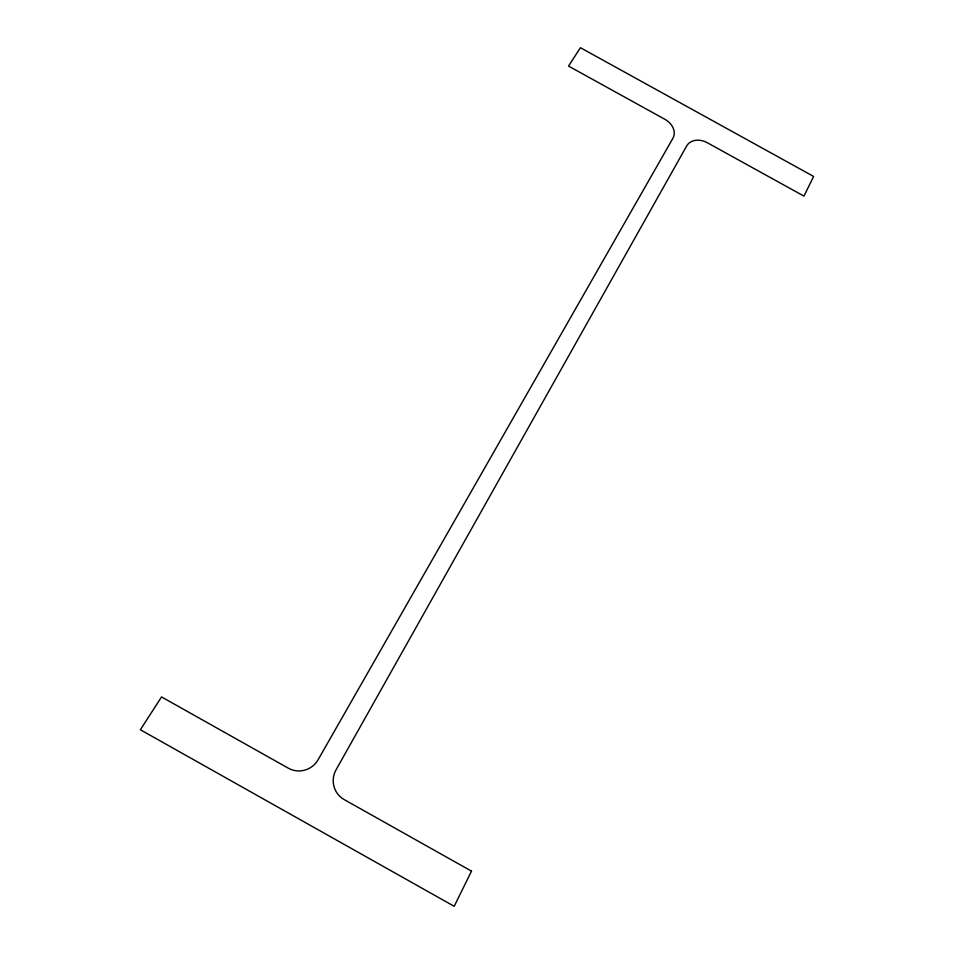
<?xml version="1.0" encoding="UTF-8"?>
<svg xmlns="http://www.w3.org/2000/svg" width="954" height="954" viewBox="0 0 954 954"><rect width="100%" height="100%" fill="white"/><g stroke="black" fill="none" stroke-linecap="round" stroke-linejoin="round"><path stroke-width="1.43" d="M471.503 871.145L454.187 906.3L140.369 729.75L161.548 696.933L288.37 768.208A21.87 21.417 -39.4 0 0 318.123 759.73L672.928 138.27A16.456 12.796 27.1 0 0 664.914 119.31L568.548 66.088L580.414 47.7L813.631 176.454L803.948 196.107L707.284 142.718A16.468 12.796 28.9 0 0 686.713 145.89L336.058 769.806A21.847 21.489 -73.2 0 0 344.156 799.571L471.503 871.145"/></g></svg>
